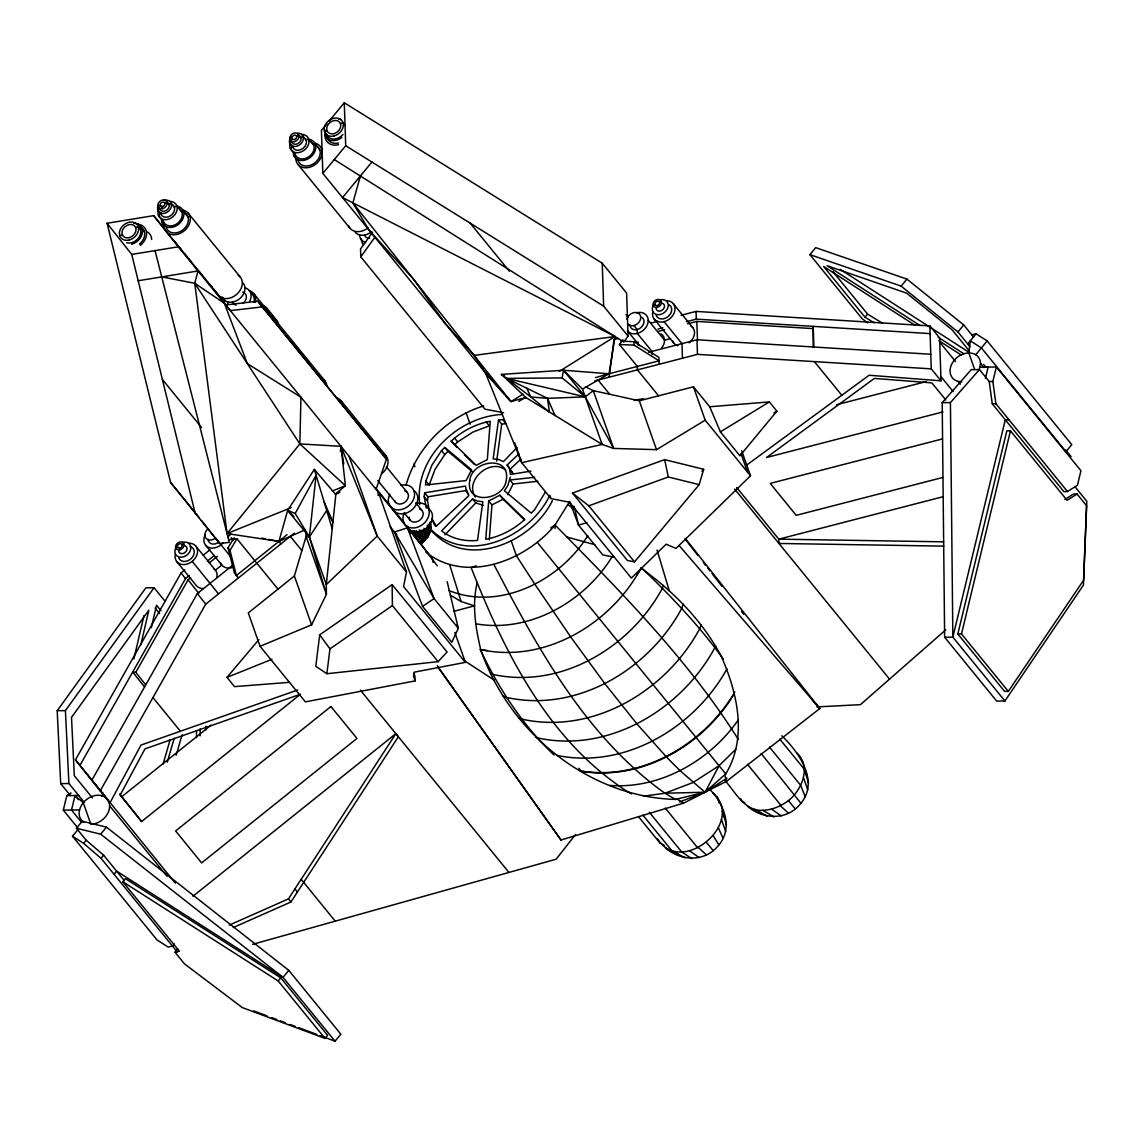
<?xml version="1.0" encoding="UTF-8"?>
<svg xmlns="http://www.w3.org/2000/svg" width="1144" height="1144" viewBox="0 0 1144 1144"><rect width="100%" height="100%" fill="white"/><g stroke="black" fill="none" stroke-linecap="round" stroke-linejoin="round"><path stroke-width="1.5" d="M196.511 737.637L196.525 730.515M200.171 735.806L200.186 728.685M205.934 729.872L205.934 726.326M555.04 528.557L555.04 524.996L569.655 501.472M304.947 529.872L278.921 541.412L227.055 533.576L299.857 443.915L300.943 397.211L247.304 363.592L224.31 303.217L194.737 283.269L161.719 276.891L166.852 277.134M488.688 500.9L485.771 539.282C500.214 536.679 514.013 529.357 524.81 519.462L499.842 495.238L488.688 500.9L491.934 504.89L489.289 539.782M378.063 495.438L378.378 492.192L406.477 572L403.575 586.572L465.379 662.376L414.171 672.172L415.201 680.88L305.377 701.873L260.06 646.303L248.305 612.912L294.365 575.99L306.077 536.522L305.605 531.417M167.11 876.361L109.595 805.819A16.617 12.913 -39.2 0 0 93.894 795.781C85.972 797.997 79.165 805.204 79.108 813.684A16.617 12.913 -39.2 0 0 83.898 822.407M340.411 451.48L340.969 446.303L299.857 443.915L194.737 283.269L198.012 270.956L138.209 280.752M426.297 508.079L424.224 496.753L424.638 492.821L465.494 486.1L466.437 491.234L468.854 495.624L436.379 526.14L432.017 520.649M425.897 481.066L425.468 485.013L466.08 480.566L471.6 469.812L444.773 447.418L441.541 450.607L431.803 465.336L425.897 481.066L429.143 485.056L435.049 469.326L444.787 454.597L448.033 451.408L472.172 471.557M429.257 510.453L427.47 500.743L427.899 496.811L424.638 492.821M510.224 477.234L507.836 485.556L504.404 490.747L531.231 513.141L534.462 509.952L545.388 492.077M657.628 838.881C681.038 877.048 746.646 822.765 712.841 792.835M665.422 847.918C680.995 861.489 705.762 862.261 718.832 844.93C733.776 827.713 723.408 801.973 708.651 788.402M725.182 780.694C735.621 792.434 744.458 811.21 762.891 810.338C772.214 809.909 781.009 806.234 788.402 800.628C801.987 790.032 811.396 766.852 797.139 753.167M747.49 806.234C763.062 819.805 787.83 820.577 800.9 803.245C819.576 780.952 798.483 751.851 781.795 735.764M979.207 369.698L980.551 363.435A16.617 12.913 -39.2 0 0 975.76 354.726C969.855 351.265 962.39 353.253 957.285 357.257A16.617 12.913 -39.2 0 0 958.086 381.438L960.345 384.212M324.152 501.987L332.918 522.093L326.712 510.496L309.366 536.979L306.077 536.522L326.412 594.308L309.366 536.979L316.087 475.203L295.195 513.47L309.366 536.979L326.283 584.555L326.412 594.308L311.583 624.853L260.06 646.303M319.705 634.834L315.801 666.308L326.869 673.73L438.123 661.647L447.089 652.037L392.149 584.641L319.705 634.834L329.958 648.848L326.869 673.73M498.484 420.148L501.73 424.138L505.891 423.566L502.645 419.576L498.484 420.148L493.164 458.858L498.67 459.516L503.431 461.59L517.059 447.547M496.668 461.089L501.73 424.138M614.013 339.539L609.137 377.191M427.684 535.077L427.885 536.951L423.895 541.041L415.772 534.834L413.699 530.673L411.726 532.546L420.949 544.043M477.177 582.768C471.771 604.89 475.632 627.784 480.694 649.563C508.68 731.316 587.687 797.053 675.461 799.427L705.033 792.234L727.012 778.034M415.658 537.566L419.319 531.531L425.125 532.317L429.844 530.13L430.644 528.914L430.33 522.308C431.502 527.484 430.544 533.29 427.298 537.523C422.465 538.366 417.517 534.891 414.872 531.03L412.555 533.647M585.499 386.801L593.278 390.647L639.31 400.8L693.45 386.815L705.204 420.206L656.513 449.663L613.627 448.419L585.242 396.868L562.104 377.906L563.534 370.241L609.023 373.759L615.057 336.508L342.528 197.554L371.914 162.048M410.782 533.09L407.364 526.883L413.542 534.663L416.302 530.83L422.694 534.505L427.913 534.405L429.086 533.762L429.844 530.13L428.128 524.181M430.416 527.67L429.086 533.762M430.644 528.914L429.729 522.293M102.002 796.295L102.817 792.821M133.891 658.93L143.987 615.458M140.784 644.973L148.849 610.195L71.514 717.374L74.303 775.675L92.45 797.926M151.308 627.756L156.528 605.247L161.004 610.739M77.964 828.127L63.306 810.138L66.795 795.638L71.057 792.935M83.255 802.659L75.018 795.538L71.514 810.038L81.667 822.493M985.427 378.378L988.144 367.095M996.367 366.981L1080.937 470.727L1077.448 485.242L1067.495 491.534L995.923 403.761L992.863 381.495L996.367 366.981L980.151 367.195M957.828 633.99L1006.82 430.888L1010.467 430.845L1067.109 500.328L1077.062 494.036L1086.571 505.691L1083.582 580.265L1008.307 691.391L1004.661 691.434L957.828 633.99L961.489 633.948L1008.307 691.391M961.489 633.948L1010.467 430.845M679.665 801.887L705.033 792.234L725.797 773.859C747.776 737.537 737.322 692.721 721.306 656.356C702.445 620.849 673.53 591.419 641.026 568.139C610.767 624.252 544.558 663.82 480.237 649.506C498.641 688.502 522.622 725.253 554.039 755.011M352.895 202.931L474.102 355.412L485.485 372.901L521.721 462.676L602.144 444.444L582.468 389.06L563.534 370.241L501.415 374.388L530.859 396.982L547.518 398.341L585.242 396.868L593.278 390.647L613.627 448.419L602.144 444.444L525.739 397.426L510.982 401.615L474.102 355.412L445.459 323.809L413.499 279.179L368.826 229.815L352.895 202.931L360.36 176.004L359.173 179.093M349.092 456.284L377.205 536.078L326.283 584.555L335.835 494.608L314.343 469.412L287.673 510.353L278.921 541.412L280.895 543.915M163.134 763.949L170.056 739.982M167.281 762.19L174.203 738.223M176.19 755.212L182.096 734.763M813.184 347.49L813.198 326.383L813.884 347.004M699.184 484.641L703.674 469.297L664.65 459.631L572.443 493.064L627.398 560.46L634.534 561.89L699.184 484.641L668.296 476.991L588.817 505.82L572.443 493.064M376.061 489.36L386.443 459.202L381.924 453.496L257.772 301.201L225.84 304.933L230.359 310.639L262.291 306.907L386.443 459.202M405.991 485.356C416.316 447.933 446.718 417.202 483.769 405.891M534.634 477.291L509.924 480.008L513.17 483.998L507.65 494.737M663.434 585.442L662.376 588.245C630.544 647.533 560.732 689.489 492.821 674.374L490.418 673.33M683.283 604.246L681.71 608.451C648.82 669.698 576.705 713.041 506.535 697.425L502.931 695.852M701.115 624.953L699.67 628.785C666.251 690.947 593.035 734.963 521.793 719.133L518.489 717.703M715.558 645.759L714.886 647.576C681.524 709.695 608.379 753.653 537.194 737.823L535.649 737.136M417.474 532.017L414.471 536.064M427.298 537.523L430.072 531.774M430.287 525.353C428.6 529.529 423.366 531.445 419.19 530.144M643.414 796.181L664.907 793.235L705.033 792.234L719.047 765.736L735.778 749.263M175.389 883.211L75.461 759.845L181.067 572.972L184.899 569.912M79.908 765.45L185.514 578.578L189.346 575.518M144.559 686.972L132.704 672.014L135.793 672.329L188.059 579.836L190.69 577.72M91.749 780.408L197.354 593.536L232.976 564.993M100.143 790.99L205.748 604.132L294.308 533.161M238.352 577.992L234.406 573.015L228.028 547.919L234.12 537.723M281.596 539.267L236.379 575.503L230.001 550.407L236.951 538.767L277.963 589.131M229.2 925.139L288.445 898.884L395.867 733.661L398.327 736.779L290.919 902.001L233.262 927.541M549.163 496.553C529.014 537.537 466.066 565.923 430.087 528.628M552.423 500.543C531.931 543.271 464.249 571.256 430.03 528.928M587.802 535.635C560.346 580.351 499.957 611.396 448.891 590.504M612.412 556.198C584.87 601.744 529.314 633.433 475.575 623.752M637.051 574.56L641.484 567.867M726.969 668.84C694.508 727.798 624.653 769.569 556.67 755.326M734.834 692.034C704.161 744.286 641.326 781.409 580.008 770.813M734.234 693.793C703.689 744.973 641.956 781.295 581.624 771.313M738.094 720.177C709.809 760.76 659.831 789.389 609.652 785.413M1067.495 491.534L1063.834 491.591L992.277 403.803L989.217 381.538L979.45 369.569L971.227 369.669L942.198 402.688L944.644 637.251L996.681 701.1L1004.904 700.986L1083.454 585.056L1086.8 501.244L1074.874 486.615M372.601 232.175L360.532 249.006L360.803 256.871L484.956 409.166L503.617 412.727M360.803 256.871L374.874 237.237M658.587 395.824L637.437 369.884L637.322 366.438L619.433 344.501L622.837 339.754M329.029 121.221L344.287 102.788L602.23 263.192L626.626 293.107L628.056 336.079L623.795 342.013L334.277 159.574M70.456 795.595L60.689 783.626L57.2 710.71L145.846 587.859L154.054 587.759L165.136 601.344M84.313 802.402L68.912 783.511L65.422 710.61L154.054 587.759M422.922 542.17L428.013 536.121M575.575 834.419L556.184 859.187L252.638 944.329M326.855 123.852L321.407 130.43L322.837 173.402L488.531 376.648M322.837 173.402L345.717 145.746L344.287 102.788M124.496 880.794L103.603 855.169L86.157 840.211L76.405 828.242L82.196 821.22L106.463 827.155L288.803 970.369L340.84 1034.205L335.049 1041.212L320.106 1035.649M174.317 943.986L172.601 946.074L168.168 947.075L157.071 939.982L72.487 836.235L78.278 829.228M72.487 836.235L83.598 843.328L86.157 840.211M76.405 828.242L100.672 834.176L106.463 827.155M177.249 951.937L101.029 858.286L103.603 855.169M114.042 874.245L116.616 871.127L283.011 977.376L335.049 1041.212M174.989 952.208L179.408 951.207L122.765 881.724L125.34 878.606L280.795 977.877L327.613 1035.306L325.053 1038.423L242.285 1007.578L184.484 963.877L174.989 952.208L177.549 949.091M867.567 322.865L861.947 318.49L809.909 254.64L815.686 247.633L906.935 279.107L963.734 324.953L973.501 336.922M325.053 1038.423L278.221 980.994L280.795 977.877M288.803 970.369L283.011 977.376L100.672 834.176M709.709 406.763L769.354 401.916L776.876 411.154L739.911 455.812L720.405 431.86L709.709 406.763L693.45 386.815M874.087 322.751L865.007 317.203L867.581 314.099L832.889 271.557M809.909 254.64L901.143 286.129L906.935 279.107M969.969 346.703L957.957 331.96L963.734 324.953M967.71 343.929L976.075 333.805L987.172 340.898L1071.756 444.644L1065.965 451.651L981.38 347.905L970.284 340.812L968.811 352.867L974.659 369.483M975.76 354.726L987.172 340.898M701.958 471.342L703.674 469.297M289.461 682.324L234.52 686.629L226.984 677.391L258.873 639.61M1004.904 700.986L952.852 637.151L950.421 402.574L979.45 369.569M472.572 498.97L441.627 530.873C451.422 538.781 465.136 541.713 477.52 540.411L482.839 501.701L477.334 501.043L472.572 498.97L475.818 502.96L483.34 505.362M444.873 534.863L475.818 502.96M451.194 441.098C461.99 431.202 475.79 423.881 490.233 421.278L487.315 459.659L476.161 465.322L451.194 441.098L456.942 447.518M454.454 445.087L457.686 441.899L472.887 432.089L489.317 425.84L486.071 421.85M425.954 552.252C466.023 584.055 525.468 560.889 555.04 524.996C621.02 591.963 688.145 659.573 738.409 739.553M741.698 450.736L750.521 475.79L675.975 548.419L666.123 544.201L631.374 578.077L569.555 502.259L550.993 498.598L521.721 462.676L514.686 442.728M413.356 530.93L411.683 532.518L413.67 534.92M411.969 532.889L413.413 531.517M416.916 539.124L419.919 535.764L421.006 530.53M418.132 540.64L422.694 534.505L422.951 530.516M419.247 542.013C423.037 538.895 427.069 533.118 423.966 528.285M420.163 543.143C424.109 539.796 427.842 534.777 426.726 529.314M420.82 543.943C425.84 539.825 431.159 532.203 427.055 525.797M421.192 544.387L424.896 540.297M507.149 464.936L512.827 473.316L507.149 464.936L518.847 453.939M510.41 468.926L520.806 459.159M227.899 536.908L230.931 534.162M945.773 629.815L860.417 704.661L816.83 706.906M287.001 534.663L278.921 541.412L268.625 539.439M338.796 493.078L335.406 494.094L345.416 485.714L340.969 446.303L377.205 536.078L406.477 572M203.246 555.197L209.967 549.821M207.693 560.817L214.414 555.426M209.309 562.805L217.374 556.341M119.705 793.979L121.865 796.61L211.054 725.153M141.599 821.535L300.472 694.236L144.959 748.891L120.12 795.166L141.599 821.535L121.865 796.61M192.936 896.267L395.867 733.661M437.752 666.923L560.989 840.011L683.468 803.188L726.597 781.28L819.805 708.551L685.156 538.295M747.003 464.85L869.111 375.246L941.011 380.823L939.596 337.866L929.843 325.897L696.053 311.411L681.038 315.286M329.958 648.848L392.406 605.576L392.149 584.641M422.551 606.363L434.062 598.584L407.421 527.827L394.523 532.017L422.551 606.363L451.823 642.27L458.286 628.299L447.161 581.638M550.75 527.884L555.04 524.996M524.309 519.819L503.103 499.227L491.934 504.89M725.797 773.859L719.047 765.736L693.049 782.525L664.907 793.235C586.014 736.75 537.809 648.719 493.908 564.492M1064.878 499.485L1073.415 494.079L1077.062 494.036M523.051 394.065L510.982 401.615L485.485 372.901L488.502 374.76M559.244 371.414L615.057 336.508L474.102 355.412M720.405 431.86L769.354 401.916M773.816 412.97L776.876 411.154M518.804 401.315L525.739 397.426M164.75 203.174L166.995 202.03L169.04 204.519L171.285 203.389L174.331 207.121L176.805 205.863L181.882 212.098L183.455 211.311L187.931 216.788M292.106 138.495L289.861 139.625L291.892 142.128L289.647 143.272L292.692 147.004L290.218 148.262L295.309 154.497A10.482 8.151 -39.2 0 0 310.596 155.298A10.482 8.151 -39.2 0 0 309.066 140.955M296.596 136.207L298.841 135.064L300.872 137.566L303.117 136.422L306.177 140.154L308.637 138.91L313.728 145.145L315.301 144.344L319.777 149.821M166.767 202.474A5.119 3.975 -39.2 0 1 167.51 209.481A5.119 3.975 -39.2 0 1 160.046 209.095L157.8 210.224L160.846 213.971L158.387 215.229L163.463 221.464A10.482 8.151 -39.2 0 0 177.735 223.166A10.482 8.151 -39.2 0 0 179.265 208.794M119.777 235.85L122.251 234.591M135.736 227.742L138.195 226.498L140.44 229.243L142.013 228.442L144.244 231.174M326.998 130.602L324.538 131.846L326.769 134.592A10.482 8.151 -39.2 0 0 342.986 134.391M340.483 123.752L342.957 122.494L345.188 125.239M326.769 134.592L325.196 135.392L327.427 138.138A12.269 9.538 -39.2 0 0 338.553 142.971M163.463 221.464L161.89 222.265L165.251 226.369M295.309 154.497L293.736 155.298L298.198 160.789A12.269 9.538 -39.2 0 0 314.915 162.777A12.269 9.538 -39.2 0 0 316.702 145.96M175.761 547.962L177.563 547.047M182.053 544.758L183.841 543.843M653.195 305.462L654.997 304.547M659.487 302.259L661.289 301.358M335.406 494.094L340.011 492.006M291.162 507.65L227.055 533.576L194.737 283.269M332.26 491.033L345.416 485.714L299.857 443.915M226.984 677.391L272.043 659.259M476.118 565.794L471.156 567.61C504.947 653.667 549.949 743.915 631.331 793.936M297.683 690.004L140.984 745.073L109.91 802.959L75.461 759.845M586.886 522.579L578.578 525.182L569.898 502.144M595.423 377.62L609.023 373.759L582.468 389.06M453.81 611.325L474.46 605.848L461.132 601.558L450.421 595.18M651.022 323.037L657.7 321.321M657.957 329.043L662.948 327.756M686.3 321.721L696.296 319.147L930.101 333.619M657.914 331.474L664.578 329.758M687.558 323.809L696.839 321.421L812.569 328.585M670.513 338.624L664.507 340.168L648.233 320.22M648.634 352.252L696.982 339.768L930.773 354.254M604.032 375.046L659.03 360.832L634.119 345.145L619.433 344.501M594.637 380.938L697.468 354.368L931.259 368.854L941.011 380.823M836.378 404.776L926.282 381.567M942.971 411.911L766.637 457.457L874.359 378.421L931.859 382.882L945.831 400.014M942.413 438.938L770.198 483.411L796.21 515.343L942.599 477.52M942.799 496.796L778.807 539.153L736.722 487.544M971.642 334.806L976.075 333.805M614.614 339.296L618.361 338.581M530.945 471.099L510.51 474.46L509.566 469.326M427.899 496.811L467.038 490.361M155.041 250.607L229.3 542.385L219.662 543.5L170.585 482.425L107.078 223.266L153.639 215.644L164.707 229.229M107.078 223.266L131.746 254.426L178.321 246.804L432.046 558.029L433.204 562.405M502.43 414.428C457.786 416.559 413.799 458.329 419.762 504.547M228.929 539.696L236.951 538.767M513.17 483.998L537.894 481.281M989.217 381.538L992.863 381.495M942.198 402.688L950.421 402.574M992.277 403.803L995.923 403.761M1008.936 419.719L1005.29 419.762L952.852 637.151L944.644 637.251M57.2 710.71L65.422 710.61M60.689 783.626L68.912 783.511M66.795 795.638L78.679 795.48M63.306 810.138L79.508 809.938M555.069 415.572L547.518 398.341L506.663 378.407L562.104 377.906M943.657 541.827L778.807 539.153L778.95 543.457L943.8 546.131M620.949 341.127L634.019 341.713L658.915 357.4L659.144 364.278M958.086 381.438L961.804 381.882M480.337 649.706L487.43 650.564M261.747 538.123L265.179 538.781M614.485 557.285L602.802 554.897L578.578 525.182L574.159 506.249M506.663 378.407L585.242 396.868L563.534 370.241M567.109 537.094L594.851 544.701M253.682 1010.896L266.967 1015.843M271.943 1017.702L276.934 1019.561M280.251 1020.791L285.228 1022.65M290.218 1024.509L295.195 1026.368M298.527 1027.598L316.788 1034.405M309.366 536.979L287.673 510.353L295.195 513.47M504.604 375.847L501.415 374.388L526.24 397.897M684.999 857.8L671.9 850.736L642.914 815.171M754.64 809.351L767.066 816.13M744.816 802.845L741.898 801.215L740.397 798.483M659.831 842.899L664.206 845.33M664.907 793.235L675.461 799.427M762.891 810.338L773.93 816.945M867.581 314.099L882.71 323.337M345.717 145.746L603.646 306.149L628.056 336.079M122.765 881.724L278.221 980.994M840.168 269.355L969.297 352.495M920.176 325.654L827.083 265.708L906.691 293.179L952.108 329.815L969.14 350.722M938.194 337.251L963.72 353.682M914.943 325.239L823.609 266.438L865.007 317.203M938.895 340.669L961.36 355.126M464.235 660.617L494.165 680.079M677.091 799.041L683.468 803.188M691.863 858.629L681.638 851.908L649.292 812.226M771.657 809.123L781.252 815.944M689.589 850.807L699.184 857.628M901.143 286.129L957.957 331.96M705.033 792.234L680.208 770.813L666.58 757.142L637.108 724.109L605.033 683.912L570.813 637.094L534.906 584.298L516.487 555.898L511.254 541.055M568.411 504.79L573.845 509.237M83.598 843.328L101.029 858.286M505.662 470.084C490.418 457.586 464.149 480.266 475.289 497.054M165.98 231.217L220.191 297.011A14.314 11.125 -39.2 0 0 238.767 292.22A14.314 11.125 -39.2 0 0 238.195 275.203M758.772 811.439L761.103 813.527M676.705 853.124L679.035 855.211M780.365 805.819L788.502 813.184M698.298 847.504L706.434 854.868M464.435 454.783L474.417 464.478M641.312 567.696C670.942 596.038 699.456 625.839 723.394 659.216M287.673 510.353L293.965 516.616M485.485 372.901L504.003 393.908M506.32 396.539L509.781 400.471M811.925 699.599L819.805 708.551L679.178 545.602M788.402 800.628L795.209 808.851M706.334 842.299L713.141 850.535M578.807 768.239L581.023 770.927M719.047 765.736L537.337 542.428M1065.665 449.978L1071.084 456.628M983.654 364.407L985.913 367.167M980.551 363.435L983.94 367.596M939.739 342.156L955.497 361.49M940.883 376.533L953.124 391.563M814.371 361.618L841.812 395.281M673.316 303.718L692.835 327.656M664.092 321.693L681.981 343.643L682.467 358.258M654.168 319.062L673.687 343M625.954 314.571L628.185 317.317M633.948 325.582L637.194 329.572L637.322 333.433L651.966 351.394L652.066 354.483M705.204 420.206L750.521 475.79M639.339 345.431L627.413 330.802A12.269 9.538 -39.2 0 0 646.903 325.768A12.269 9.538 -39.2 0 0 636.636 312.812M734.648 489.117L889.546 679.121M470.17 223.137L509.366 271.228M598.083 380.051L609.681 394.265M779.822 739.181L804.361 769.269M588.817 505.82L634.534 561.89M297.812 164.264L349.864 228.099M769.454 747.032L800.686 785.327L805.19 796.753M761.146 753.481L800.9 803.245M747.547 764.364L780.994 805.405M454.44 437.909L457.686 441.899M499.842 495.238L503.103 499.227M444.773 447.418L448.033 451.408M441.541 450.607L444.787 454.597M466.437 491.234L468.597 493.893M723.122 815.486L725.282 818.146L723.78 815.4M424.224 496.753L427.47 500.743M188.317 213.313L240.369 277.163M253.782 293.622L266.795 309.581M275.747 320.549L324.953 380.909M341.212 400.858L386.071 455.884M297.225 349.335L299.442 352.052M307.178 361.533L309.38 364.25M433.733 523.766L435.907 526.426M665.265 808.093L697.611 847.761M386.415 466.823L407.421 492.578M415.887 502.974L422.136 510.639M162.519 208.222L160.26 205.448L158.015 206.592L160.046 209.095M232.504 301.93L234.534 304.418M377.763 480.48L395.438 502.173M404.304 513.041L410.167 520.234M223.194 298.341L225.225 300.829M174.674 241.455L176.891 244.172M179.107 246.889L181.324 249.607M184.642 253.682L186.858 256.399M189.075 259.116L191.291 261.833M199.042 271.342L202.359 275.418M209.91 284.742L212.169 287.516M214.428 290.276L216.674 293.05M220.063 297.197L226.827 305.491M375.69 488.03L404.089 522.865M416.459 538.466L418.489 540.955M437.251 565.808L420.735 543.757M638.552 816.73L659.745 842.728M390.047 526.54L396.753 534.748M392.406 605.576L438.123 661.647M162.391 379.465L201.587 427.541M290.304 536.364L301.902 550.593M360.417 690.189L508.937 872.443M231.188 537.709L233.347 540.368M170.585 482.425L194.98 512.355M230.03 555.941L215.544 538.095A7.665 5.963 -39.2 0 1 205.863 538.209A7.665 5.963 -39.2 0 1 208.151 528.742M205.52 545.087L221.793 565.036L215.401 570.155L195.881 546.203M192.235 561.361L218.518 593.893M176.734 561.561L196.253 585.499A12.269 9.538 -39.2 0 0 203.246 588.531M155.112 608.036L159.588 613.527M152.939 697.554L180.394 731.231M335.235 921.163L301.187 879.307M87.688 774.931L105.706 797.025M75.018 795.538L78.407 799.685M257.772 301.201L262.291 306.907M209.724 284.599L211.797 287.215M213.871 289.832L218.018 295.066M153.639 215.644L178.321 246.804M228.028 547.919L230.001 550.407M196.053 513.713L199.27 517.774M201.415 520.477L219.662 543.5M188.059 579.836L198.827 593.436M181.067 572.972L185.514 578.578M197.354 593.536L205.748 604.132M135.793 672.329L145.488 684.57M294.938 888.917L297.397 892.034M288.445 898.884L290.919 902.001M685.814 539.968L697.84 555.383M703.303 562.39L705.49 565.207M707.678 568.01L709.866 570.813M712.054 573.616L721.878 586.228M741.555 611.468L743.743 614.271M437.251 665.736L560.989 840.011M713.17 835.578L718.832 844.93M394.523 532.017L434.062 598.584L458.286 628.299L456.813 625.153M805.848 773.73L807.349 776.476M431.86 518.418L436.136 526.197M430.544 528.585L432.203 531.588M526.683 388.173L530.859 396.982L549.435 412.112L547.518 398.341M718.318 827.784L723.122 838.438M461.132 601.558L449.778 565.05M803.517 777.777L807.793 789.818M721.449 819.461L725.725 831.502M741.026 453.71L747.49 472.072M639.31 400.8L656.513 449.663M549.821 495.266L550.993 498.598M466.037 412.641L470.098 424.181M454.84 632.446L465.379 662.376M413.556 673.387L414.714 676.676M413.413 675.818L415.201 680.88M294.365 575.99L311.583 624.853M83.154 802.373L90.848 824.252L94.809 823.709A16.617 12.913 -39.2 0 0 109.595 805.819M717.302 796.853L719.29 803.174M804.404 769.469L808.536 782.896M722.336 811.153L726.469 824.581M657.042 550.035L669.383 591.091M724.681 774.874L726.597 781.28M314.343 469.412L332.203 528.757M414.099 463.749L414.857 466.795M131.746 254.426L195.252 513.584M664.65 459.631L668.296 476.991M340.969 446.303L343.772 463.892M929.843 325.897L931.259 368.854M696.839 321.421L697.468 340.326M696.053 311.411L696.296 319.147M696.982 339.768L697.468 354.368M638.066 341.799L638.18 345.231M634.019 341.713L634.119 345.145M602.23 263.192L603.646 306.149M309.852 139.439A12.269 9.538 -39.2 0 1 310.439 157.3A12.269 9.538 -39.2 0 1 293.264 152.724M641.813 317.288A7.665 5.963 -39.2 0 1 639.868 328.385A7.665 5.963 -39.2 0 1 629.944 324.939M301.644 134.434A10.482 8.151 -39.2 0 1 308.794 143.472A10.482 8.151 -39.2 0 1 297.225 152.738A10.482 8.151 -39.2 0 1 290.075 143.701M626.883 319.219A7.665 5.963 -39.2 0 1 637.065 312.655A7.665 5.963 -39.2 0 1 638.852 322.408A7.665 5.963 -39.2 0 1 627.741 323.938M660.96 333.733A12.269 9.538 -39.2 0 1 661.447 348.319M363.277 244.559A14.314 11.125 -39.2 0 1 361.318 238.996M297.998 133.147A7.665 5.963 -39.2 0 1 303.231 139.754A7.665 5.963 -39.2 0 1 294.766 146.532A7.665 5.963 -39.2 0 1 289.532 139.925M290.19 138.195A7.665 5.963 -39.2 0 1 291.262 136.565M302.76 137.094A7.665 5.963 -39.2 0 1 303.131 148.262A7.665 5.963 -39.2 0 1 292.392 145.402M315.215 143.186A14.314 11.125 -39.2 0 1 315.901 164.021A14.314 11.125 -39.2 0 1 295.853 158.701M367.953 227.87A14.314 11.125 -39.2 0 1 348.462 225.54M369.583 238.309A7.665 5.963 -39.2 0 1 364.464 235.035M299.599 135.95A5.119 3.975 -39.2 0 1 298.312 143.343A5.119 3.975 -39.2 0 1 291.691 141.055M297.454 135.378A5.119 3.975 -39.2 0 1 298.598 135.521M660.045 299.842A8.694 6.75 -39.2 0 1 668.182 306.392A8.694 6.75 -39.2 0 1 657.786 314.714A8.694 6.75 -39.2 0 1 653.267 305.276M669.211 304.762A8.694 6.75 -39.2 0 1 667.939 316.688A8.694 6.75 -39.2 0 1 656.113 315.272M365.651 242.428A12.784 9.938 -39.2 0 1 359.473 234.649M662.29 303.246A4.605 3.575 -39.2 0 1 662.505 309.952A4.605 3.575 -39.2 0 1 656.07 308.236M690.976 325.983A12.269 9.538 -39.2 0 1 689.188 342.8M677.934 345.717A12.269 9.538 -39.2 0 1 672.486 340.798M371.271 231.917A12.784 9.938 -39.2 0 1 355.126 232.132M666.323 300.672A12.269 9.538 -39.2 0 1 674.703 311.24A12.269 9.538 -39.2 0 1 661.16 322.093A12.269 9.538 -39.2 0 1 652.781 311.525M341.899 137.394A12.269 9.538 -39.2 0 1 329.4 139.868A12.269 9.538 -39.2 0 1 325.025 130.059M338.567 119.205A12.269 9.538 -39.2 0 1 341.312 119.534M338.61 144.687A14.314 11.125 -39.2 0 1 325.425 132.818M634.191 400.486A49.392 29.93 -19.4 0 1 643.543 398.77M223.294 542.642A12.269 9.538 -39.2 0 1 208.523 547.361A12.269 9.538 -39.2 0 1 205.176 534.777M164.336 200.357A7.665 5.963 -39.2 0 1 171.5 206.135A7.665 5.963 -39.2 0 1 162.334 213.485A7.665 5.963 -39.2 0 1 158.344 205.162M172.415 204.704A7.665 5.963 -39.2 0 1 170.485 215.801A7.665 5.963 -39.2 0 1 160.56 212.369M169.798 201.401A10.482 8.151 -39.2 0 1 176.948 210.424A10.482 8.151 -39.2 0 1 165.38 219.705A10.482 8.151 -39.2 0 1 158.23 210.668M178.006 206.392A12.269 9.538 -39.2 0 1 178.593 224.253A12.269 9.538 -39.2 0 1 161.418 219.691M184.87 212.927A12.269 9.538 -39.2 0 1 183.069 229.744A12.269 9.538 -39.2 0 1 166.366 227.742M248.834 290.462A14.314 11.125 -39.2 0 1 255.398 302.402M261.847 306.42A14.314 11.125 -39.2 0 1 268.754 315.143M183.369 210.153A14.314 11.125 -39.2 0 1 184.055 230.988A14.314 11.125 -39.2 0 1 164.021 225.654M404.762 490.89A7.665 5.963 -39.2 0 1 405.877 501.387A7.665 5.963 -39.2 0 1 394.694 500.8M250.65 292.835A12.784 9.938 -39.2 0 1 254.025 302.431M218.804 542.084A7.665 5.963 -39.2 0 1 208.065 539.224M231.703 567.667A12.269 9.538 -39.2 0 1 220.577 562.834M270.327 314.614A14.314 11.125 -39.2 0 1 274.446 322.122M383.912 453.925A14.314 11.125 -39.2 0 1 381.81 473.559M213.542 568.482A12.269 9.538 -39.2 0 1 216.788 577.677M188.889 543.171A12.269 9.538 -39.2 0 1 197.268 553.739A12.269 9.538 -39.2 0 1 183.726 564.593A12.269 9.538 -39.2 0 1 175.347 554.025M190.09 546.532A8.694 6.75 -39.2 0 1 191.348 558.429A8.694 6.75 -39.2 0 1 178.678 557.757M270.971 313.828A15.344 11.926 -39.2 0 1 275.389 321.879M274.217 317.817A15.344 11.926 -39.2 0 1 278.635 325.868M182.611 542.342A8.694 6.75 -39.2 0 1 190.619 549.549A8.694 6.75 -39.2 0 1 179.079 556.999A8.694 6.75 -39.2 0 1 177.048 545.931M268.525 310.839A15.344 11.926 -39.2 0 1 272.944 318.89M262.291 305.548A15.344 11.926 -39.2 0 1 269.698 314.9M242.7 292.092A7.665 5.963 -39.2 0 1 243.057 303.26M236.022 305.076A7.665 5.963 -39.2 0 1 232.618 302.002M244.916 287.759A12.784 9.938 -39.2 0 1 249.692 301.33M228.128 304.29A12.784 9.938 -39.2 0 1 227.642 301.616M184.856 545.745A4.605 3.575 -39.2 0 1 185.071 552.452A4.605 3.575 -39.2 0 1 178.636 550.736M336.264 397.697A14.314 11.125 -39.2 0 1 343.171 406.42M322.78 378.95A14.314 11.125 -39.2 0 1 326.898 386.457M243.243 283.111A12.784 9.938 -39.2 0 1 238.081 299.871A12.784 9.938 -39.2 0 1 222.022 296.811M141.184 227.313A12.269 9.538 -39.2 0 1 139.382 244.13M133.805 223.209A12.269 9.538 -39.2 0 1 142.428 232.375A12.269 9.538 -39.2 0 1 131.574 244.23M136.479 224.153A14.314 11.125 -39.2 0 1 146.432 231.732A14.314 11.125 -39.2 0 1 140.369 245.374M147.547 231.989A14.314 11.125 -39.2 0 1 151.68 239.496M137.823 225.926A10.482 8.151 -39.2 0 1 139.025 237.308A10.482 8.151 -39.2 0 1 126.669 242.785M401.029 485.342A14.314 11.125 -39.2 0 1 414.428 496.124A14.314 11.125 -39.2 0 1 397.311 509.838A14.314 11.125 -39.2 0 1 389.861 494.294M419.49 508.951A7.665 5.963 -39.2 0 1 419.862 520.105A7.665 5.963 -39.2 0 1 409.123 517.26M413.685 490.461A14.314 11.125 -39.2 0 1 411.597 510.095A14.314 11.125 -39.2 0 1 392.106 507.764M415.601 503.489A14.314 11.125 -39.2 0 1 429.1 514.171A14.314 11.125 -39.2 0 1 412.04 527.97A14.314 11.125 -39.2 0 1 404.476 512.498M428.271 508.537A14.314 11.125 -39.2 0 1 426.326 528.156A14.314 11.125 -39.2 0 1 406.778 525.954M469.741 480.509C465.165 505.762 504.118 500.557 506.263 480.051C510.839 454.797 471.886 460.002 469.741 480.509M330.931 706.52L175.618 830.973L201.63 862.905L356.957 738.438L330.931 706.52M657.371 307.278A4.605 3.575 -39.2 0 0 660.832 300.529A4.605 3.575 -39.2 0 0 653.524 302.416A4.605 3.575 -39.2 0 0 657.371 307.278M294.494 141.641A5.119 3.975 -39.2 0 0 298.341 134.148A5.119 3.975 -39.2 0 0 290.218 136.25A5.119 3.975 -39.2 0 0 294.494 141.641M294.423 139.496A2.56 1.988 -39.2 0 0 296.339 135.75A2.56 1.988 -39.2 0 0 292.278 136.794A2.56 1.988 -39.2 0 0 294.423 139.496M657.314 305.548A2.56 1.988 -39.2 0 0 659.23 301.801A2.56 1.988 -39.2 0 0 655.169 302.86A2.56 1.988 -39.2 0 0 657.314 305.548M333.962 133.619A7.665 5.963 -39.2 0 0 339.725 122.379A7.665 5.963 -39.2 0 0 327.541 125.525A7.665 5.963 -39.2 0 0 333.962 133.619M334.034 135.979A10.482 8.151 -39.2 0 0 341.927 120.62A10.482 8.151 -39.2 0 0 325.268 124.925A10.482 8.151 -39.2 0 0 334.034 135.979M179.937 549.763A4.605 3.575 -39.2 0 0 183.397 543.028A4.605 3.575 -39.2 0 0 176.09 544.916A4.605 3.575 -39.2 0 0 179.937 549.763M162.577 206.463A2.56 1.988 -39.2 0 0 164.507 202.717A2.56 1.988 -39.2 0 0 160.446 203.761A2.56 1.988 -39.2 0 0 162.577 206.463M162.648 208.608A5.119 3.975 -39.2 0 0 166.495 201.115A5.119 3.975 -39.2 0 0 158.373 203.217A5.119 3.975 -39.2 0 0 162.648 208.608M179.88 548.048A2.56 1.988 -39.2 0 0 181.796 544.301A2.56 1.988 -39.2 0 0 177.735 545.359A2.56 1.988 -39.2 0 0 179.88 548.048M129.2 237.623A7.665 5.963 -39.2 0 0 134.978 226.369A7.665 5.963 -39.2 0 0 122.794 229.529A7.665 5.963 -39.2 0 0 129.2 237.623M129.286 239.983A10.482 8.151 -39.2 0 0 137.166 224.61A10.482 8.151 -39.2 0 0 120.52 228.914A10.482 8.151 -39.2 0 0 129.286 239.983"/></g></svg>
